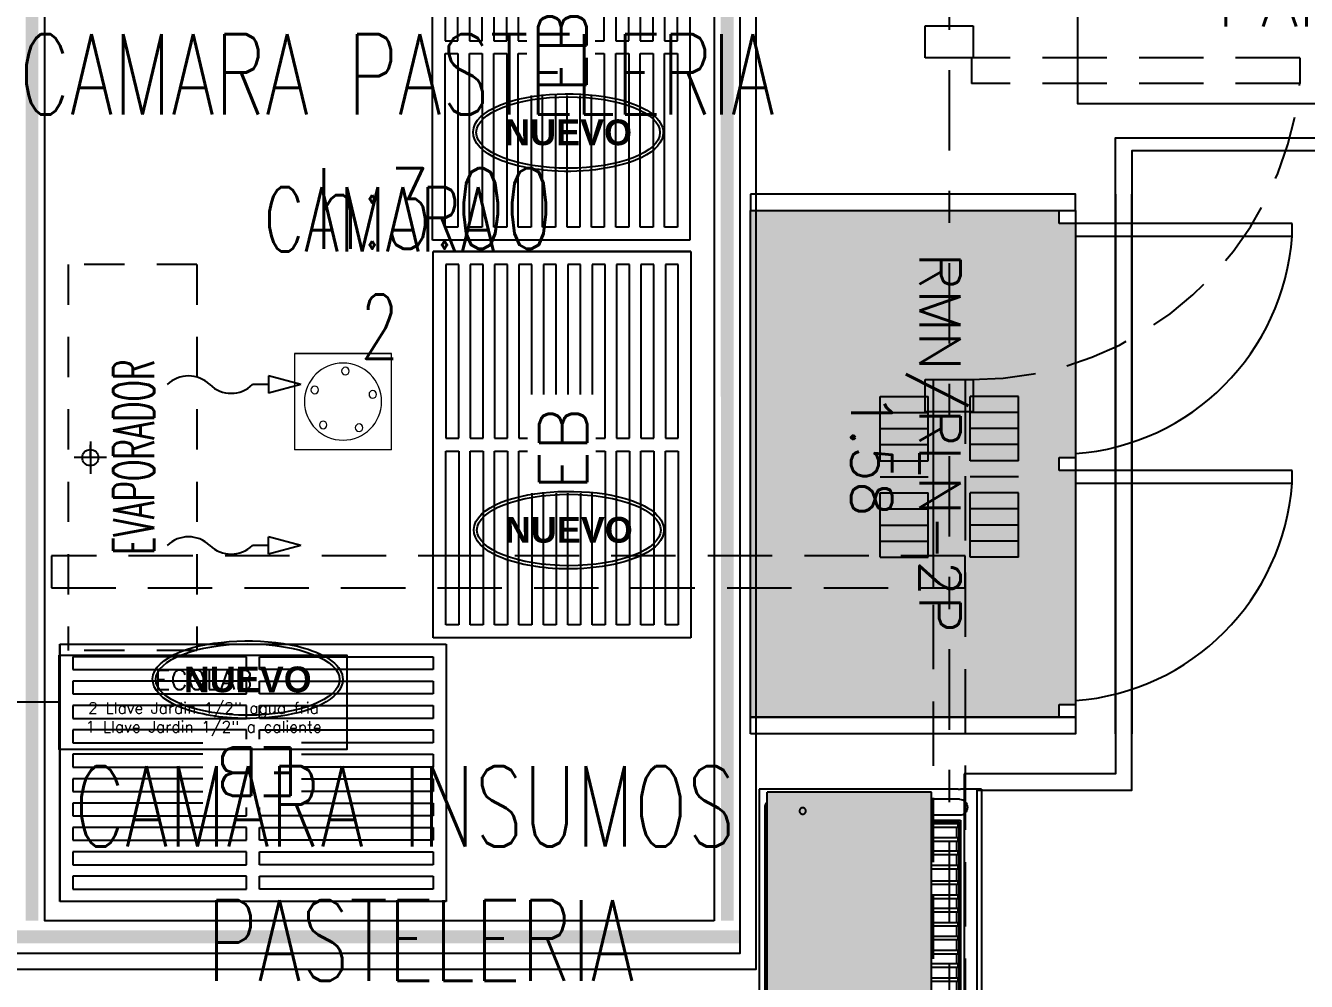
# Model space of a CAD drawing. Header units: millimetres. Extents: x 340 to 1003762, y 22 to 362022.
# Drawn here: x 385.281 to 389.261, y 84.684 to 87.655 of the extents above; entities that cross this region are included whole.
import ezdxf
from ezdxf.enums import TextEntityAlignment as Align
from ezdxf.xclip import XClip

# ---------------------------------------------------------------- set-up
doc = ezdxf.new("R2010")
doc.units = ezdxf.units.MM
doc.header["$XCLIPFRAME"] = 0
for name, pattern in [('LSBB_P_002 - PLANTA 1° NIVEL SALA DE VENTAS$0$000_ALTILLO PROPUESTA$0$HIDDEN', [0.375, 0.25, -0.125]), ('LSBB_P_002 - PLANTA 1° NIVEL SALA DE VENTAS$0$CONTINUOS', [0]), ('LSBB_P_002 - PLANTA 1° NIVEL SALA DE VENTAS$0$DASHDOT2', [0.5, 0.25, -0.125, 0, -0.125]), ('LSBB_P_002 - PLANTA 1° NIVEL SALA DE VENTAS$0$DASHED', [0.75, 0.5, -0.25]), ('LSBB_P_002 - PLANTA 1° NIVEL SALA DE VENTAS$0$HIDDEN', [0.375, 0.25, -0.125]), ('LSBB_P_002 - PLANTA 1° NIVEL SALA DE VENTAS$0$HIDDEN2', [0.1875, 0.125, -0.0625])]:
    doc.linetypes.add(name, pattern=pattern)
for name, color, linetype in [('LSBB_P_002 - PLANTA 1° NIVEL SALA DE VENTAS$0$1301_Sala de Venta$0$SALA DE VENTAS_DFSA', 1, 'Continuous'), ('LSBB_P_002 - PLANTA 1° NIVEL SALA DE VENTAS$0$A- TABIQUE TIPO SHAFT', 3, 'Continuous'), ('LSBB_P_002 - PLANTA 1° NIVEL SALA DE VENTAS$0$A-ACTIVOS NUEVOS', 20, 'Continuous'), ('LSBB_P_002 - PLANTA 1° NIVEL SALA DE VENTAS$0$A-DEMOLICIONES', 30, 'LSBB_P_002 - PLANTA 1° NIVEL SALA DE VENTAS$0$DASHED'), ('LSBB_P_002 - PLANTA 1° NIVEL SALA DE VENTAS$0$A-Equipamiento acero inox', 8, 'Continuous'), ('LSBB_P_002 - PLANTA 1° NIVEL SALA DE VENTAS$0$A-EVAPORADOR', 8, 'Continuous'), ('LSBB_P_002 - PLANTA 1° NIVEL SALA DE VENTAS$0$A-LAYOUT', 7, 'Continuous'), ('LSBB_P_002 - PLANTA 1° NIVEL SALA DE VENTAS$0$A-MOBILIARIO', 8, 'Continuous'), ('LSBB_P_002 - PLANTA 1° NIVEL SALA DE VENTAS$0$A-MUEBLES FRIO', 2, 'Continuous'), ('LSBB_P_002 - PLANTA 1° NIVEL SALA DE VENTAS$0$A-PANEL CAMARA NUEVO', 10, 'LSBB_P_002 - PLANTA 1° NIVEL SALA DE VENTAS$0$CONTINUOS'), ('LSBB_P_002 - PLANTA 1° NIVEL SALA DE VENTAS$0$A-PILETAS NUEVAS', 8, 'Continuous'), ('LSBB_P_002 - PLANTA 1° NIVEL SALA DE VENTAS$0$A-SALA DEFENSAS', 9, 'Continuous'), ('LSBB_P_002 - PLANTA 1° NIVEL SALA DE VENTAS$0$A-SALA-MUEB-ESPC', 1, 'Continuous'), ('LSBB_P_002 - PLANTA 1° NIVEL SALA DE VENTAS$0$A-SE CONSTRUYE RELLENO', 10, 'LSBB_P_002 - PLANTA 1° NIVEL SALA DE VENTAS$0$CONTINUOS'), ('LSBB_P_002 - PLANTA 1° NIVEL SALA DE VENTAS$0$A-Textos', 2, 'Continuous'), ('LSBB_P_002 - PLANTA 1° NIVEL SALA DE VENTAS$0$EJES', 8, 'LSBB_P_002 - PLANTA 1° NIVEL SALA DE VENTAS$0$DASHDOT2'), ('LSBB_P_002 - PLANTA 1° NIVEL SALA DE VENTAS$0$LLAVES ECOLAB', 90, 'Continuous'), ('XREF', 7, 'Continuous')]:
    doc.layers.add(name, color=color, linetype=linetype)
doc.layers.add('LSBB_P_002 - PLANTA 1° NIVEL SALA DE VENTAS$0$LAYOUT$0$A-SALA-HATCH-PANADERIA', color=7, linetype='Continuous', true_color=0x9e0000)
doc.styles.add('LSBB_P_002 - PLANTA 1° NIVEL SALA DE VENTAS$0$1301_Sala de Venta$0$ROMANS', font='romans.shx')
doc.styles.add('LSBB_P_002 - PLANTA 1° NIVEL SALA DE VENTAS$0$ARIAL', font='')
doc.styles.add('LSBB_P_002 - PLANTA 1° NIVEL SALA DE VENTAS$0$ROMANS', font='romans')
doc.styles.add('LSBB_P_002 - PLANTA 1° NIVEL SALA DE VENTAS$0$ROMANS20', font='ROMANS8.SHX', dxfattribs={"width": 0.9, "height": 2})
doc.styles.add('LSBB_P_002 - PLANTA 1° NIVEL SALA DE VENTAS$0$YUDICAD_ROMANS', font='romans.shx')
doc.styles.get('LSBB_P_002 - PLANTA 1° NIVEL SALA DE VENTAS$0$ARIAL').set_extended_font_data('Arial', bold=True)

# ---------------------------------------------------------------- blocks, each defined once
blk = doc.blocks.new('LSBB_P_002 - PLANTA 1° NIVEL SALA DE VENTAS$0$LLAVE ECOLAB')
at = {"layer": 'LSBB_P_002 - PLANTA 1° NIVEL SALA DE VENTAS$0$LLAVES ECOLAB', "color": 8}
blk.add_lwpolyline([(-1.5014, 0.5435), (-1.5014, 1.4369), (-1.2086, 1.4369), (-1.2086, 0.5435)], close=True, dxfattribs=at)
for points in [[(-1.355, 0.5435), (-1.355, 0.2948)], [(-1.355, 0.5107), (-1.355, 0.2948)]]:
    blk.add_lwpolyline(points, dxfattribs=at)
at = {"layer": 'LSBB_P_002 - PLANTA 1° NIVEL SALA DE VENTAS$0$LLAVES ECOLAB', "color": 8, "const_width": 0.035}
blk.add_lwpolyline([(-1.375, 0.2948, 1), (-1.335, 0.2948, 1)], format="xyb", close=True, dxfattribs=at)
blk.add_lwpolyline([(-1.375, 0.2948, 1), (-1.335, 0.2948, 1)], format="xyb", close=True, dxfattribs=at)
at = {"layer": 'LSBB_P_002 - PLANTA 1° NIVEL SALA DE VENTAS$0$A-MOBILIARIO', "ltscale": 0.25, "insert": (-1.3522, 0.9916), "char_height": 0.06, "width": 1.146377, "attachment_point": 5, "rotation": 90, "style": 'LSBB_P_002 - PLANTA 1° NIVEL SALA DE VENTAS$0$ROMANS'}
blk.add_mtext('\\A1;ECOLAB\\P{\\H0.58333x;2 Llave Jardin 1/2" agua fria\\P1 Llave Jardin 1/2" a caliente}', dxfattribs=at)
blk = doc.blocks.new('LSBB_P_002 - PLANTA 1° NIVEL SALA DE VENTAS$0$EB')
for p, q in [((120, 80), (0, 80)), ((0, 80), (0, 0)), ((120, 80), (120, 0)), ((120, 0), (120, 80)), ((58, 76.11), (4, 76.11)), ((4, 76.11), (4, 72.11)), ((58, 72.11), (58, 76.11)), ((62, 72.11), (62, 76.11)), ((62, 76.11), (116, 76.11)), ((116, 76.11), (116, 72.11)), ((4, 72.11), (58, 72.11)), ((116, 72.11), (62, 72.11)), ((58, 68.53), (4, 68.53)), ((4, 68.53), (4, 64.53)), ((58, 64.53), (58, 68.53)), ((62, 64.53), (62, 68.53)), ((62, 68.53), (116, 68.53)), ((116, 68.53), (116, 64.53)), ((4, 64.53), (58, 64.53)), ((116, 64.53), (62, 64.53)), ((58, 60.95), (4, 60.95)), ((4, 60.95), (4, 56.95)), ((58, 56.95), (58, 60.95)), ((62, 56.95), (62, 60.95)), ((62, 60.95), (116, 60.95)), ((116, 60.95), (116, 56.95)), ((4, 56.95), (58, 56.95)), ((116, 56.95), (62, 56.95)), ((58, 53.37), (4, 53.37)), ((4, 53.37), (4, 49.37)), ((58, 50.49), (58, 53.37)), ((62, 50.49), (62, 53.37)), ((62, 53.37), (116, 53.37)), ((116, 53.37), (116, 49.37)), ((4, 49.37), (44.92, 49.37)), ((116, 49.37), (75.57, 49.37)), ((44.92, 45.79), (4, 45.79)), ((4, 45.79), (4, 41.79)), ((75.57, 45.79), (116, 45.79)), ((116, 45.79), (116, 41.79)), ((4, 41.79), (44.92, 41.79)), ((116, 41.79), (75.57, 41.79)), ((44.92, 38.21), (4, 38.21)), ((4, 38.21), (4, 34.21)), ((75.57, 38.21), (116, 38.21)), ((116, 38.21), (116, 34.21)), ((4, 34.21), (44.92, 34.21)), ((116, 34.21), (75.57, 34.21)), ((44.92, 30.63), (4, 30.63)), ((4, 30.63), (4, 26.63)), ((58, 26.63), (58, 29.29)), ((62, 26.63), (62, 29.29)), ((75.57, 30.63), (116, 30.63)), ((116, 30.63), (116, 26.63)), ((4, 26.63), (58, 26.63)), ((116, 26.63), (62, 26.63)), ((58, 23.05), (4, 23.05)), ((4, 23.05), (4, 19.05)), ((58, 19.05), (58, 23.05)), ((62, 19.05), (62, 23.05)), ((62, 23.05), (116, 23.05)), ((116, 23.05), (116, 19.05)), ((4, 19.05), (58, 19.05)), ((116, 19.05), (62, 19.05)), ((58, 15.47), (4, 15.47)), ((4, 15.47), (4, 11.47)), ((58, 11.47), (58, 15.47)), ((62, 11.47), (62, 15.47)), ((62, 15.47), (116, 15.47)), ((116, 15.47), (116, 11.47)), ((4, 11.47), (58, 11.47)), ((116, 11.47), (62, 11.47)), ((58, 7.89), (4, 7.89)), ((4, 7.89), (4, 3.89)), ((58, 3.89), (58, 7.89)), ((62, 3.89), (62, 7.89)), ((62, 7.89), (116, 7.89)), ((116, 7.89), (116, 3.89)), ((0, 0), (120, 0)), ((4, 3.89), (58, 3.89)), ((116, 3.89), (62, 3.89))]:
    blk.add_line(p, q)
at = {"style": 'LSBB_P_002 - PLANTA 1° NIVEL SALA DE VENTAS$0$ROMANS', "text_generation_flag": 4}
blk.add_text('EB ', height=15, dxfattribs=at).set_placement((45.76, 47.87))
blk = doc.blocks.new('LSBB_P_002 - PLANTA 1° NIVEL SALA DE VENTAS$0$EVC5-302-22')
at = {"linetype": 'LSBB_P_002 - PLANTA 1° NIVEL SALA DE VENTAS$0$HIDDEN', "ltscale": 0.5}
for p, q in [((2.3, -0.1), (1.1, -0.1)), ((1.1, -0.5), (1.1, -0.1)), ((2.3, -0.5), (2.3, -0.1)), ((2.3, -0.5), (1.1, -0.5))]:
    blk.add_line(p, q, dxfattribs=at)
for p, q in [((1.7, -0.2188), (1.7, -0.1188)), ((1.75, -0.1688), (1.65, -0.1688)), ((1.7, -0.1688), (1.74, -0.1688)), ((1.4269, -0.7226), (1.4269, -0.6726)), ((1.9269, -0.7226), (1.9269, -0.6726)), ((1.4001, -0.7226), (1.4537, -0.7226)), ((1.4269, -0.8226), (1.4001, -0.7226)), ((1.4269, -0.8226), (1.4537, -0.7226)), ((1.9537, -0.7226), (1.9001, -0.7226)), ((1.9269, -0.8226), (1.9001, -0.7226)), ((1.9269, -0.8226), (1.9537, -0.7226))]:
    blk.add_line(p, q)
blk.add_circle((1.7, -0.1688), 0.025)
for centre, start, end in [((1.3584, -0.4738), 315.9581, 44.0419), ((1.8584, -0.4738), 315.9581, 44.0419), ((1.4954, -0.6063), 135.9581, 224.0419), ((1.9954, -0.6063), 135.9581, 224.0419)]:
    blk.add_arc(centre, 0.0953, start, end)
at = {"style": 'LSBB_P_002 - PLANTA 1° NIVEL SALA DE VENTAS$0$ROMANS20', "width": 0.55}
blk.add_text('EVAPORADOR', height=0.128, dxfattribs=at).set_placement((1.7009, -0.3034), align=Align.MIDDLE)
blk = doc.blocks.new('LSBB_P_002 - PLANTA 1° NIVEL SALA DE VENTAS$0$A$C69995B83')
at = {"linetype": 'Continuous', "lineweight": 20}
for p, q in [((0, 0), (-0.3, 0)), ((-0.3, 0), (-0.3, -0.3)), ((0, -0.3), (0, 0)), ((-0.3, -0.3), (0, -0.3))]:
    blk.add_line(p, q, dxfattribs=at)
at = {"linetype": 'Continuous', "lineweight": 20, "const_width": 0.00333}
blk.add_lwpolyline([(-0.3, -0.3), (-0.3, 0), (0, 0), (0, -0.3)], close=True, dxfattribs=at)
at = {"linetype": 'Continuous', "lineweight": 20}
for centre, radius in [((-0.15, -0.15), 0.1199), ((-0.1863, -0.062), 0.0117), ((-0.0775, -0.0883), 0.0117), ((-0.2449, -0.1573), 0.0117), ((-0.2449, -0.1573), 0.0117), ((-0.0689, -0.1999), 0.0117), ((-0.1724, -0.2425), 0.0117)]:
    blk.add_circle(centre, radius, dxfattribs=at)
blk = doc.blocks.new('LSBB_P_002 - PLANTA 1° NIVEL SALA DE VENTAS$0$LAYOUT$0$A$C38C873AD')
blk.add_hatch(color=256).paths.add_polyline_path([(1.2846, -0.6664), (1.2846, -0.1561), (0.009, -0.1561), (0.009, -0.6664)])
at = {"layer": 'LSBB_P_002 - PLANTA 1° NIVEL SALA DE VENTAS$0$A-SALA-MUEB-ESPC', "ltscale": 0.3}
for centre, start, end in [((0.0559, -0.0688), 0.001, 180.001), ((1.2377, -0.0688), 359.999, 179.999)]:
    blk.add_arc(centre, 0.0249, start, end, dxfattribs=at)
for points, degree in [([(1.2936, 0), (0.6468, 0), (0, 0)], 2), ([(0, 0), (0, -0.033), (0, -0.066)], 2), ([(1.2936, 0), (1.2936, -0.033), (1.2936, -0.066)], 2), ([(0, -0.0726), (0, -0.0693), (0, -0.066)], 2), ([(0, -0.0726), (0, -0.3821), (0, -0.6915)], 2), ([(0.031, -0.0688), (0.031, -0.1125), (0.031, -0.1561)], 2), ([(0.0808, -0.0688), (0.0808, -0.1125), (0.0808, -0.1561)], 2), ([(1.1979, -0.065), (0.6472, -0.065), (0.0964, -0.065)], 2), ([(0.0964, -0.065), (0.0964, -0.1105), (0.0964, -0.1561)], 2), ([(0.1014, -0.1561), (0.1014, -0.113), (0.1014, -0.0698)], 2), ([(0.1014, -0.0698), (0.6472, -0.0698), (1.193, -0.0698)], 2), ([(0.1014, -0.0773), (0.1096, -0.0773), (0.1178, -0.0773)], 2), ([(0.1178, -0.1561), (0.1178, -0.1148), (0.1178, -0.0736)], 2), ([(0.1277, -0.0736), (0.1277, -0.1148), (0.1277, -0.1561)], 2), ([(0.1277, -0.0773), (0.144, -0.0773), (0.1602, -0.0773)], 2), ([(0.1602, -0.1561), (0.1602, -0.1148), (0.1602, -0.0736)], 2), ([(0.1701, -0.0736), (0.1701, -0.1148), (0.1701, -0.1561)], 2), ([(0.1701, -0.0773), (0.1871, -0.0773), (0.2042, -0.0773)], 2), ([(0.2042, -0.1561), (0.2042, -0.1148), (0.2042, -0.0736)], 2), ([(0.2141, -0.0736), (0.2141, -0.1148), (0.2141, -0.1561)], 2), ([(0.2141, -0.0773), (0.2298, -0.0773), (0.2455, -0.0773)], 2), ([(0.2455, -0.1561), (0.2455, -0.1148), (0.2455, -0.0736)], 2), ([(0.2555, -0.0736), (0.2555, -0.1148), (0.2555, -0.1561)], 2), ([(0.2555, -0.0773), (0.2725, -0.0773), (0.2895, -0.0773)], 2), ([(0.2895, -0.1561), (0.2895, -0.1148), (0.2895, -0.0736)], 2), ([(0.2995, -0.0736), (0.2995, -0.1148), (0.2995, -0.1561)], 2), ([(0.2995, -0.0773), (0.3188, -0.0773), (0.3382, -0.0773)], 2), ([(0.3382, -0.1561), (0.3382, -0.1148), (0.3382, -0.0736)], 2), ([(0.3481, -0.0736), (0.3481, -0.1148), (0.3481, -0.1561)], 2), ([(0.3481, -0.0773), (0.3651, -0.0773), (0.3822, -0.0773)], 2), ([(0.3822, -0.1561), (0.3822, -0.1148), (0.3822, -0.0736)], 2), ([(0.3921, -0.0736), (0.3921, -0.1148), (0.3921, -0.1561)], 2), ([(0.3921, -0.0773), (0.4078, -0.0773), (0.4235, -0.0773)], 2), ([(0.4235, -0.1561), (0.4235, -0.1148), (0.4235, -0.0736)], 2), ([(0.4335, -0.0736), (0.4335, -0.1148), (0.4335, -0.1561)], 2), ([(0.4335, -0.0773), (0.4505, -0.0773), (0.4675, -0.0773)], 2), ([(0.4675, -0.1561), (0.4675, -0.1148), (0.4675, -0.0736)], 2), ([(0.4775, -0.0736), (0.4775, -0.1148), (0.4775, -0.1561)], 2), ([(0.4775, -0.0773), (0.4984, -0.0773), (0.5193, -0.0773)], 2), ([(0.5193, -0.1561), (0.5193, -0.1148), (0.5193, -0.0736)], 2), ([(0.5292, -0.0736), (0.5292, -0.1148), (0.5292, -0.1561)], 2), ([(0.5292, -0.0773), (0.5463, -0.0773), (0.5633, -0.0773)], 2), ([(0.5633, -0.1561), (0.5633, -0.1148), (0.5633, -0.0736)], 2), ([(0.5732, -0.0736), (0.5732, -0.1148), (0.5732, -0.1561)], 2), ([(0.5732, -0.0773), (0.589, -0.0773), (0.6047, -0.0773)], 2), ([(0.6047, -0.1561), (0.6047, -0.1148), (0.6047, -0.0736)], 2), ([(0.6146, -0.0736), (0.6146, -0.1148), (0.6146, -0.1561)], 2), ([(0.6146, -0.0773), (0.6316, -0.0773), (0.6487, -0.0773)], 2), ([(0.6487, -0.0736), (0.6487, -0.0731), (0.6508, -0.0723), (0.6565, -0.0723), (0.6586, -0.0731), (0.6586, -0.0736)], 3), ([(0.6487, -0.1561), (0.6487, -0.1148), (0.6487, -0.0736)], 2), ([(0.6586, -0.0736), (0.6586, -0.1148), (0.6586, -0.1561)], 2), ([(0.6586, -0.0773), (0.678, -0.0773), (0.6973, -0.0773)], 2), ([(0.6973, -0.1561), (0.6973, -0.1148), (0.6973, -0.0736)], 2), ([(0.7072, -0.0736), (0.7072, -0.1148), (0.7072, -0.1561)], 2), ([(0.7072, -0.0773), (0.7243, -0.0773), (0.7413, -0.0773)], 2), ([(0.7413, -0.1561), (0.7413, -0.1148), (0.7413, -0.0736)], 2), ([(0.7512, -0.0736), (0.7512, -0.1148), (0.7512, -0.1561)], 2), ([(0.7512, -0.0773), (0.767, -0.0773), (0.7827, -0.0773)], 2), ([(0.7827, -0.1561), (0.7827, -0.1148), (0.7827, -0.0736)], 2), ([(0.7926, -0.0736), (0.7926, -0.1148), (0.7926, -0.1561)], 2), ([(0.7926, -0.0773), (0.8096, -0.0773), (0.8267, -0.0773)], 2), ([(0.8267, -0.1561), (0.8267, -0.1148), (0.8267, -0.0736)], 2), ([(0.8366, -0.0736), (0.8366, -0.1148), (0.8366, -0.1561)], 2), ([(0.8366, -0.0773), (0.8528, -0.0773), (0.869, -0.0773)], 2), ([(0.869, -0.1561), (0.869, -0.1148), (0.869, -0.0736)], 2), ([(0.879, -0.0736), (0.879, -0.1148), (0.879, -0.1561)], 2), ([(0.879, -0.0773), (0.896, -0.0773), (0.913, -0.0773)], 2), ([(0.913, -0.1561), (0.913, -0.1148), (0.913, -0.0736)], 2), ([(0.923, -0.0736), (0.923, -0.1148), (0.923, -0.1561)], 2), ([(0.923, -0.0773), (0.9387, -0.0773), (0.9544, -0.0773)], 2), ([(0.9544, -0.1561), (0.9544, -0.1148), (0.9544, -0.0736)], 2), ([(0.9644, -0.0736), (0.9644, -0.1148), (0.9644, -0.1561)], 2), ([(0.9644, -0.0773), (0.9814, -0.0773), (0.9984, -0.0773)], 2), ([(0.9984, -0.1561), (0.9984, -0.1148), (0.9984, -0.0736)], 2), ([(1.0084, -0.0736), (1.0084, -0.1148), (1.0084, -0.1561)], 2), ([(1.0084, -0.0773), (1.0277, -0.0773), (1.047, -0.0773)], 2), ([(1.047, -0.1561), (1.047, -0.1148), (1.047, -0.0736)], 2), ([(1.057, -0.0736), (1.057, -0.1148), (1.057, -0.1561)], 2), ([(1.057, -0.0773), (1.074, -0.0773), (1.091, -0.0773)], 2), ([(1.091, -0.1561), (1.091, -0.1148), (1.091, -0.0736)], 2), ([(1.101, -0.0736), (1.101, -0.1148), (1.101, -0.1561)], 2), ([(1.101, -0.0773), (1.1167, -0.0773), (1.1324, -0.0773)], 2), ([(1.1324, -0.1561), (1.1324, -0.1148), (1.1324, -0.0736)], 2), ([(1.1424, -0.0736), (1.1424, -0.1148), (1.1424, -0.1561)], 2), ([(1.1424, -0.0773), (1.1594, -0.0773), (1.1764, -0.0773)], 2), ([(1.1764, -0.1561), (1.1764, -0.1148), (1.1764, -0.0736)], 2), ([(1.1864, -0.0736), (1.1864, -0.1148), (1.1864, -0.1561)], 2), ([(1.1864, -0.0773), (1.1897, -0.0773), (1.193, -0.0773)], 2), ([(1.193, -0.0698), (1.193, -0.113), (1.193, -0.1561)], 2), ([(1.1979, -0.1561), (1.1979, -0.1105), (1.1979, -0.065)], 2), ([(1.2128, -0.0688), (1.2128, -0.1125), (1.2128, -0.1561)], 2), ([(1.2626, -0.0688), (1.2626, -0.1125), (1.2626, -0.1561)], 2), ([(1.2936, -0.0726), (1.2936, -0.0693), (1.2936, -0.066)], 2), ([(1.2936, -0.0726), (1.2936, -0.3821), (1.2936, -0.6915)], 2), ([(0.009, -0.1561), (0.3164, -0.1561), (0.6391, -0.1561)], 2), ([(0.009, -0.1561), (0.009, -0.4112), (0.009, -0.6664)], 2), ([(0.6391, -0.1561), (0.9618, -0.1561), (1.2846, -0.1561)], 2), ([(1.2846, -0.1561), (1.2846, -0.4112), (1.2846, -0.6664)], 2), ([(0.009, -0.6664), (0.3164, -0.6664), (0.6391, -0.6664)], 2), ([(0.0505, -0.6721), (0.6419, -0.6721), (1.2334, -0.6721)], 2), ([(0.6391, -0.6664), (0.9618, -0.6664), (1.2846, -0.6664)], 2), ([(1.2936, -0.6915), (0.6468, -0.6915), (0, -0.6915)], 2)]:
    blk.add_open_spline(points, degree=degree, dxfattribs=at)
for points, weights, knots in [([(0.1178, -0.0736), (0.1178, -0.0723), (0.1228, -0.0723), (0.1277, -0.0723), (0.1277, -0.0736)], [1, 0.707106781187, 1, 0.707106781187, 1], [-0.785258, -0.785258, -0.785258, 0, 0, 0.785258, 0.785258, 0.785258]), ([(0.1602, -0.0736), (0.1602, -0.0723), (0.1651, -0.0723), (0.1701, -0.0723), (0.1701, -0.0736)], [1, 0.707106781187, 1, 0.707106781187, 1], [-0.785258, -0.785258, -0.785258, 0, 0, 0.785258, 0.785258, 0.785258]), ([(0.2042, -0.0736), (0.2042, -0.0723), (0.2091, -0.0723), (0.2141, -0.0723), (0.2141, -0.0736)], [1, 0.707106781187, 1, 0.707106781187, 1], [-0.785258, -0.785258, -0.785258, 0, 0, 0.785258, 0.785258, 0.785258]), ([(0.2455, -0.0736), (0.2455, -0.0723), (0.2505, -0.0723), (0.2555, -0.0723), (0.2555, -0.0736)], [1, 0.707106781187, 1, 0.707106781187, 1], [-0.785258, -0.785258, -0.785258, 0, 0, 0.785258, 0.785258, 0.785258]), ([(0.2895, -0.0736), (0.2895, -0.0723), (0.2945, -0.0723), (0.2995, -0.0723), (0.2995, -0.0736)], [1, 0.707106781187, 1, 0.707106781187, 1], [-0.785258, -0.785258, -0.785258, 0, 0, 0.785258, 0.785258, 0.785258]), ([(0.3382, -0.0736), (0.3382, -0.0723), (0.3431, -0.0723), (0.3481, -0.0723), (0.3481, -0.0736)], [1, 0.707106781187, 1, 0.707106781187, 1], [-0.785258, -0.785258, -0.785258, 0, 0, 0.785258, 0.785258, 0.785258]), ([(0.3822, -0.0736), (0.3822, -0.0723), (0.3871, -0.0723), (0.3921, -0.0723), (0.3921, -0.0736)], [1, 0.707106781187, 1, 0.707106781187, 1], [-0.785258, -0.785258, -0.785258, 0, 0, 0.785258, 0.785258, 0.785258]), ([(0.4235, -0.0736), (0.4235, -0.0723), (0.4285, -0.0723), (0.4335, -0.0723), (0.4335, -0.0736)], [1, 0.707106781187, 1, 0.707106781187, 1], [-0.785258, -0.785258, -0.785258, 0, 0, 0.785258, 0.785258, 0.785258]), ([(0.4675, -0.0736), (0.4675, -0.0723), (0.4725, -0.0723), (0.4775, -0.0723), (0.4775, -0.0736)], [1, 0.707106781187, 1, 0.707106781187, 1], [-0.785258, -0.785258, -0.785258, 0, 0, 0.785258, 0.785258, 0.785258]), ([(0.5193, -0.0736), (0.5193, -0.0723), (0.5243, -0.0723), (0.5292, -0.0723), (0.5292, -0.0736)], [1, 0.707106781187, 1, 0.707106781187, 1], [-0.785258, -0.785258, -0.785258, 0, 0, 0.785258, 0.785258, 0.785258]), ([(0.5633, -0.0736), (0.5633, -0.0723), (0.5683, -0.0723), (0.5732, -0.0723), (0.5732, -0.0736)], [1, 0.707106781187, 1, 0.707106781187, 1], [-0.785258, -0.785258, -0.785258, 0, 0, 0.785258, 0.785258, 0.785258]), ([(0.6047, -0.0736), (0.6047, -0.0723), (0.6096, -0.0723), (0.6146, -0.0723), (0.6146, -0.0736)], [1, 0.707106781187, 1, 0.707106781187, 1], [-0.785258, -0.785258, -0.785258, 0, 0, 0.785258, 0.785258, 0.785258]), ([(0.6973, -0.0736), (0.6973, -0.0723), (0.7023, -0.0723), (0.7072, -0.0723), (0.7072, -0.0736)], [1, 0.707106781187, 1, 0.707106781187, 1], [-0.785258, -0.785258, -0.785258, 0, 0, 0.785258, 0.785258, 0.785258]), ([(0.7413, -0.0736), (0.7413, -0.0723), (0.7463, -0.0723), (0.7512, -0.0723), (0.7512, -0.0736)], [1, 0.707106781187, 1, 0.707106781187, 1], [-0.785258, -0.785258, -0.785258, 0, 0, 0.785258, 0.785258, 0.785258]), ([(0.7827, -0.0736), (0.7827, -0.0723), (0.7876, -0.0723), (0.7926, -0.0723), (0.7926, -0.0736)], [1, 0.707106781187, 1, 0.707106781187, 1], [-0.785258, -0.785258, -0.785258, 0, 0, 0.785258, 0.785258, 0.785258]), ([(0.8267, -0.0736), (0.8267, -0.0723), (0.8316, -0.0723), (0.8366, -0.0723), (0.8366, -0.0736)], [1, 0.707106781187, 1, 0.707106781187, 1], [-0.785258, -0.785258, -0.785258, 0, 0, 0.785258, 0.785258, 0.785258]), ([(0.869, -0.0736), (0.869, -0.0723), (0.874, -0.0723), (0.879, -0.0723), (0.879, -0.0736)], [1, 0.707106781187, 1, 0.707106781187, 1], [-0.785258, -0.785258, -0.785258, 0, 0, 0.785258, 0.785258, 0.785258]), ([(0.913, -0.0736), (0.913, -0.0723), (0.918, -0.0723), (0.923, -0.0723), (0.923, -0.0736)], [1, 0.707106781187, 1, 0.707106781187, 1], [-0.785258, -0.785258, -0.785258, 0, 0, 0.785258, 0.785258, 0.785258]), ([(0.9544, -0.0736), (0.9544, -0.0723), (0.9594, -0.0723), (0.9644, -0.0723), (0.9644, -0.0736)], [1, 0.707106781187, 1, 0.707106781187, 1], [-0.785258, -0.785258, -0.785258, 0, 0, 0.785258, 0.785258, 0.785258]), ([(0.9984, -0.0736), (0.9984, -0.0723), (1.0034, -0.0723), (1.0084, -0.0723), (1.0084, -0.0736)], [1, 0.707106781187, 1, 0.707106781187, 1], [-0.785258, -0.785258, -0.785258, 0, 0, 0.785258, 0.785258, 0.785258]), ([(1.047, -0.0736), (1.047, -0.0723), (1.052, -0.0723), (1.057, -0.0723), (1.057, -0.0736)], [1, 0.707106781187, 1, 0.707106781187, 1], [-0.785258, -0.785258, -0.785258, 0, 0, 0.785258, 0.785258, 0.785258]), ([(1.091, -0.0736), (1.091, -0.0723), (1.096, -0.0723), (1.101, -0.0723), (1.101, -0.0736)], [1, 0.707106781187, 1, 0.707106781187, 1], [-0.785258, -0.785258, -0.785258, 0, 0, 0.785258, 0.785258, 0.785258]), ([(1.1324, -0.0736), (1.1324, -0.0723), (1.1374, -0.0723), (1.1424, -0.0723), (1.1424, -0.0736)], [1, 0.707106781187, 1, 0.707106781187, 1], [-0.785258, -0.785258, -0.785258, 0, 0, 0.785258, 0.785258, 0.785258]), ([(1.1764, -0.0736), (1.1764, -0.0723), (1.1814, -0.0723), (1.1864, -0.0723), (1.1864, -0.0736)], [1, 0.707106781187, 1, 0.707106781187, 1], [-0.785258, -0.785258, -0.785258, 0, 0, 0.785258, 0.785258, 0.785258]), ([(0.0772, -0.5558), (0.0772, -0.5658), (0.0673, -0.5658), (0.0573, -0.5658), (0.0573, -0.5558), (0.0573, -0.5459), (0.0673, -0.5459), (0.0772, -0.5459), (0.0772, -0.5558)], [1, 0.707106781187, 1, 0.707106781186, 1, 0.707106781187, 1, 0.707106781187, 1], [0, 0, 0, 1.570796, 1.570796, 3.141593, 3.141593, 4.712389, 4.712389, 6.283185, 6.283185, 6.283185]), ([(1.2164, -0.5558), (1.2164, -0.5658), (1.2263, -0.5658), (1.2363, -0.5658), (1.2363, -0.5558), (1.2363, -0.5459), (1.2263, -0.5459), (1.2164, -0.5459), (1.2164, -0.5558)], [1, 0.707106781187, 1, 0.707106781186, 1, 0.707106781187, 1, 0.707106781187, 1], [0, 0, 0, 1.570796, 1.570796, 3.141593, 3.141593, 4.712389, 4.712389, 6.283185, 6.283185, 6.283185])]:
    blk.add_rational_spline(points, weights, degree=2, knots=knots, dxfattribs=at)
for points, weights in [([(0.0605, -0.6722), (0.0486, -0.6744), (0.0395, -0.6664)], [1, 0.899292711341, 1]), ([(0.0611, -0.6721), (0.0609, -0.6721), (0.0608, -0.6721)], [1, 0.9999845685, 1]), ([(1.2325, -0.6721), (1.2327, -0.6721), (1.2328, -0.6721)], [1, 0.9999845685, 1]), ([(1.2331, -0.6722), (1.245, -0.6744), (1.2541, -0.6664)], [1, 0.899292711341, 1])]:
    blk.add_rational_spline(points, weights, degree=2, dxfattribs=at)
blk = doc.blocks.new('LSBB_P_002 - PLANTA 1° NIVEL SALA DE VENTAS$0$SVLY')
at = {"layer": 'LSBB_P_002 - PLANTA 1° NIVEL SALA DE VENTAS$0$LAYOUT$0$A-SALA-HATCH-PANADERIA'}
h = blk.add_hatch(color=256, dxfattribs=at)
h.dxf.hatch_style = 1
h.paths.add_polyline_path([(1003.8316, 301.8602), (1003.7816, 301.8602), (1003.7816, 301.9002), (1002.8216, 301.9002), (1002.8216, 300.3252), (1003.7816, 300.3252), (1003.7816, 300.3652), (1003.8316, 300.3652), (1003.8316, 301.0927), (1003.7816, 301.0927), (1003.7816, 301.1327), (1003.8316, 301.1327)])
h.paths.add_polyline_path([(1003.1029, 301.7769), (1003.1029, 300.4433), (1003.5312, 300.4433), (1003.5312, 301.7769)], flags=24)
at = {"layer": 'LSBB_P_002 - PLANTA 1° NIVEL SALA DE VENTAS$0$1301_Sala de Venta$0$SALA DE VENTAS_DFSA', "elevation": 0}
for points in [[(1003.9566, 300.2742), (1003.9566, 302.1262), (1007.3812, 302.1262)], [(1007.3821, 302.0862), (1004.0066, 302.0862), (1004.0066, 300.2742)], [(1003.9566, 301.9512), (1003.9566, 300.1492), (1003.4857, 300.1492)], [(1003.5257, 300.0992), (1004.0066, 300.0992), (1004.0066, 301.9512)]]:
    blk.add_lwpolyline(points, dxfattribs=at)
at = {"layer": 'LSBB_P_002 - PLANTA 1° NIVEL SALA DE VENTAS$0$A-MUEBLES FRIO'}
for p, q in [((1002.8216, 300.3252, 0), (1002.8216, 301.9002, 0)), ((1002.8216, 301.9002, 0), (1003.8316, 301.9002, 0)), ((1003.8316, 301.9002, 0), (1003.8316, 300.3252, 0)), ((1004.5048, 301.8602, 0), (1003.8316, 301.8602, 0)), ((1003.8316, 301.8602, 0), (1003.8316, 301.8202, 0)), ((1004.5048, 301.8202, 0), (1004.5048, 301.8602, 0)), ((1003.8316, 301.8202, 0), (1004.5048, 301.8202, 0)), ((1004.5048, 301.0927, 0), (1003.8316, 301.0927, 0)), ((1003.8316, 301.0927, 0), (1003.8316, 301.0527, 0)), ((1004.5048, 301.0527, 0), (1004.5048, 301.0927, 0)), ((1003.8316, 301.0527, 0), (1004.5048, 301.0527, 0)), ((1003.8316, 300.3252, 0), (1002.8216, 300.3252, 0))]:
    blk.add_line(p, q, dxfattribs=at)
at = {"layer": 'LSBB_P_002 - PLANTA 1° NIVEL SALA DE VENTAS$0$A-MUEBLES FRIO', "extrusion": (1e-16, -1.83697e-32, -1)}
for p, q in [((1003.7816, 301.8602, 0), (1003.7816, 301.9002, 0)), ((1003.7816, 301.9002, 0), (1003.8316, 301.9002, 0)), ((1003.8316, 301.9002, 0), (1003.8316, 301.8602, 0)), ((1003.8316, 301.8602, 0), (1003.7816, 301.8602, 0)), ((1003.7816, 301.0927, 0), (1003.7816, 301.1327, 0)), ((1003.7816, 301.1327, 0), (1003.8316, 301.1327, 0)), ((1003.8316, 301.1327, 0), (1003.8316, 301.0927, 0)), ((1003.8316, 301.0927, 0), (1003.7816, 301.0927, 0)), ((1003.7816, 300.3252, 0), (1003.7816, 300.3652, 0)), ((1003.7816, 300.3652, 0), (1003.8316, 300.3652, 0)), ((1003.8316, 300.3652, 0), (1003.8316, 300.3252, 0)), ((1003.8316, 300.3252, 0), (1003.7816, 300.3252, 0))]:
    blk.add_line(p, q, dxfattribs=at)
at = {"layer": 'LSBB_P_002 - PLANTA 1° NIVEL SALA DE VENTAS$0$A-MUEBLES FRIO', "linetype": 'Continuous', "extrusion": (1e-16, 4.82437e-32, -1), "elevation": 0, "flags": 128}
for points in [[(-1002.8216, 301.9512), (-1002.8216, 301.9002), (-1003.8316, 301.9002), (-1003.8316, 301.9512)], [(-1002.8216, 300.2742), (-1002.8216, 300.3252), (-1003.8316, 300.3252), (-1003.8316, 300.2742)]]:
    blk.add_lwpolyline(points, close=True, dxfattribs=at)
at = {"layer": 'LSBB_P_002 - PLANTA 1° NIVEL SALA DE VENTAS$0$A-MUEBLES FRIO'}
for centre in [(1003.777, 301.8723, 0), (1003.777, 301.1048, 0)]:
    blk.add_arc(centre, 0.7297, 274.2921, 355.8994, dxfattribs=at)
at = {"layer": 'LSBB_P_002 - PLANTA 1° NIVEL SALA DE VENTAS$0$A-SALA DEFENSAS', "color": 1, "elevation": 0}
for points in [[(1003.4857, 300.1492), (1003.4857, 298.7803), (997.6677, 298.7803)], [(1003.5257, 300.0992), (1003.5257, 298.7403), (997.6677, 298.7403)]]:
    blk.add_lwpolyline(points, dxfattribs=at)
at = {"layer": 'LSBB_P_002 - PLANTA 1° NIVEL SALA DE VENTAS$0$A-SALA-MUEB-ESPC', "elevation": 0}
blk.add_lwpolyline([(1005.8479, 302.9926), (1003.8379, 302.9926), (1003.8379, 302.2326), (1005.8479, 302.2326)], close=True, dxfattribs=at)
at = {"layer": 'LSBB_P_002 - PLANTA 1° NIVEL SALA DE VENTAS$0$LAYOUT$0$A-SALA-HATCH-PANADERIA', "xscale": -1, "rotation": 270}
blk.add_blockref('LSBB_P_002 - PLANTA 1° NIVEL SALA DE VENTAS$0$LAYOUT$0$A$C38C873AD', (1003.5401, 298.8078), dxfattribs=at)
at = {"layer": 'LSBB_P_002 - PLANTA 1° NIVEL SALA DE VENTAS$0$A-MUEBLES FRIO', "style": 'LSBB_P_002 - PLANTA 1° NIVEL SALA DE VENTAS$0$1301_Sala de Venta$0$ROMANS'}
for s, p in [('RMN/RLN-2P', (1003.3474, 301.7694, 0)), ('1.58', (1003.1348, 301.3319, 0))]:
    blk.add_text(s, height=0.12759, rotation=270, dxfattribs=at).set_placement(p)
at = {"layer": 'LSBB_P_002 - PLANTA 1° NIVEL SALA DE VENTAS$0$A-Textos', "linetype": 'LSBB_P_002 - PLANTA 1° NIVEL SALA DE VENTAS$0$HIDDEN2', "insert": (1004.8873, 302.8727, 0), "char_height": 0.15, "width": 3.335709, "attachment_point": 2, "style": 'LSBB_P_002 - PLANTA 1° NIVEL SALA DE VENTAS$0$YUDICAD_ROMANS'}
blk.add_mtext('MUEBLE \\PPAN BUFFET', dxfattribs=at)
blk = doc.blocks.new('LSBB_P_002 - PLANTA 1° NIVEL SALA DE VENTAS$0$DEMOL')
at = {"layer": 'LSBB_P_002 - PLANTA 1° NIVEL SALA DE VENTAS$0$A-DEMOLICIONES', "linetype": 'LSBB_P_002 - PLANTA 1° NIVEL SALA DE VENTAS$0$000_ALTILLO PROPUESTA$0$HIDDEN', "ltscale": 0.8}
for p, q in [((1003.3647, 302.3748), (1003.3647, 302.4748)), ((1003.3647, 302.4748), (1003.5143, 302.4748)), ((1003.5143, 302.4748), (1003.5143, 302.3748)), ((1003.5143, 302.3748), (1003.3647, 302.3748)), ((1003.5093, 302.3748), (1003.5093, 302.2948)), ((1004.5294, 302.3748), (1003.5093, 302.3748)), ((1004.5294, 302.3748), (1004.5294, 302.2948)), ((1004.5294, 302.2948), (1003.5093, 302.2948)), ((1003.3647, 301.2748), (1003.3647, 301.3748)), ((1003.3647, 301.3748), (1003.5143, 301.3748)), ((1003.3895, 301.3752, 2), (1003.3895, 300.7275)), ((1003.4895, 301.3752, 2), (1003.4895, 298.5009)), ((1003.5143, 301.3748), (1003.5143, 301.2748)), ((1003.2245, 300.8227, 2), (1003.2245, 301.3227, 2)), ((1003.2245, 301.3227, 2), (1003.3745, 301.3227, 2)), ((1003.3745, 300.8227, 2), (1003.3745, 301.3227, 2)), ((1003.5045, 300.8227, 2), (1003.5045, 301.3227, 2)), ((1003.6545, 301.3227, 2), (1003.5045, 301.3227, 2)), ((1003.6545, 300.8227, 2), (1003.6545, 301.3227, 2)), ((1003.2245, 301.2727, 2), (1003.3745, 301.2727, 2)), ((1003.5143, 301.2748), (1003.3647, 301.2748)), ((1003.3895, 301.2748), (1003.3895, 298.5009)), ((1003.6545, 301.2727, 2), (1003.5045, 301.2727, 2)), ((1003.2245, 301.2227, 2), (1003.3745, 301.2227, 2)), ((1003.6545, 301.2227, 2), (1003.5045, 301.2227, 2)), ((1003.2245, 301.1727, 2), (1003.3745, 301.1727, 2)), ((1003.6545, 301.1727, 2), (1003.5045, 301.1727, 2)), ((1003.2245, 301.1227, 2), (1003.3745, 301.1227, 2)), ((1003.6545, 301.1227, 2), (1003.5045, 301.1227, 2)), ((1003.2245, 301.0727, 2), (1003.3745, 301.0727, 2)), ((1003.6545, 301.0727, 2), (1003.5045, 301.0727, 2)), ((1003.2245, 301.0227, 2), (1003.3745, 301.0227, 2)), ((1003.6545, 301.0227, 2), (1003.5045, 301.0227, 2)), ((1003.2245, 300.9727, 2), (1003.3745, 300.9727, 2)), ((1003.6545, 300.9727, 2), (1003.5045, 300.9727, 2)), ((1003.2245, 300.9227, 2), (1003.3745, 300.9227, 2)), ((1003.6545, 300.9227, 2), (1003.5045, 300.9227, 2)), ((1003.2245, 300.8727, 2), (1003.3745, 300.8727, 2)), ((1003.6545, 300.8727, 2), (1003.5045, 300.8727, 2)), ((1003.4895, 300.8275, 2), (1000.6495, 300.8275, 2)), ((1000.6495, 300.8275, 2), (1000.6495, 300.7275, 2)), ((1003.2245, 300.8227, 2), (1003.3745, 300.8227, 2)), ((1003.4895, 300.7275, 2), (1003.4895, 300.8275, 2)), ((1003.6545, 300.8227, 2), (1003.5045, 300.8227, 2)), ((1000.6495, 300.7275, 2), (1003.4895, 300.7275, 2))]:
    blk.add_line(p, q, dxfattribs=at)
blk.add_arc((1003.5123, 302.3971), 1.0222, 269.828, 354.2605, dxfattribs=at)
at = {"layer": 'LSBB_P_002 - PLANTA 1° NIVEL SALA DE VENTAS$0$A-DEMOLICIONES', "linetype": 'LSBB_P_002 - PLANTA 1° NIVEL SALA DE VENTAS$0$000_ALTILLO PROPUESTA$0$HIDDEN', "ltscale": 0.8, "style": 'LSBB_P_002 - PLANTA 1° NIVEL SALA DE VENTAS$0$ROMANS', "width": 0.7}
for s, p in [('CAMARA PASTELERIA', (1000.5497, 302.1983, 0)), ('h:3.00', (1001.4664, 301.7816, 0)), ('CAMARA INSUMOS', (1000.7206, 299.9233, 0)), ('PASTELERIA', (1001.1331, 299.5066, 0))]:
    blk.add_text(s, height=0.25, dxfattribs=at).set_placement(p)
blk = doc.blocks.new('LSBB_P_002 - PLANTA 1° NIVEL SALA DE VENTAS', base_point=(223.5696, 14.2202))
at = {"layer": 'LSBB_P_002 - PLANTA 1° NIVEL SALA DE VENTAS$0$A- TABIQUE TIPO SHAFT'}
blk.add_lwpolyline([(797.5971, 298.5203), (797.6471, 298.5203), (797.6471, 299.5427), (797.6471, 299.5427), (802.7895, 299.5427), (802.8395, 299.5427), (802.8395, 303.023)], dxfattribs=at)
at = {"layer": 'LSBB_P_002 - PLANTA 1° NIVEL SALA DE VENTAS$0$A-ACTIVOS NUEVOS'}
for centre in [(802.2553, 302.1427), (802.2575, 300.9073, 2), (801.2597, 300.4425)]:
    blk.add_ellipse(centre, major_axis=(0.2855, 0), ratio=0.388575, dxfattribs=at)
for points in [[(802.5508, 302.1427), (802.5508, 302.1638), (802.5381, 302.1836), (802.496, 302.2165), (802.4661, 302.2303), (802.3246, 302.2719), (802.166, 302.2699), (802.01, 302.2175), (801.9711, 302.1907), (801.9526, 302.1238), (801.9776, 302.0904), (802.0673, 302.044), (802.1335, 302.0284), (802.3077, 302.0165), (802.4183, 302.0326), (802.5251, 302.0855), (802.5508, 302.1125), (802.5508, 302.1427)], [(802.553, 300.9073, 2), (802.553, 300.9284, 2), (802.5403, 300.9482, 2), (802.4982, 300.9811, 2), (802.4684, 300.9949, 2), (802.3268, 301.0365, 2), (802.1683, 301.0345, 2), (802.0122, 300.9821, 2), (801.9733, 300.9553, 2), (801.9548, 300.8884, 2), (801.9799, 300.855, 2), (802.0696, 300.8086, 2), (802.1357, 300.793, 2), (802.3099, 300.7811, 2), (802.4206, 300.7972, 2), (802.5273, 300.8501, 2), (802.553, 300.8771, 2), (802.553, 300.9073, 2)], [(801.5551, 300.4425), (801.5551, 300.4635), (801.5424, 300.4834), (801.5003, 300.5163), (801.4705, 300.5301), (801.3289, 300.5716), (801.1704, 300.5697), (801.0143, 300.5173), (800.9754, 300.4905), (800.9569, 300.4235), (800.982, 300.3902), (801.0717, 300.3438), (801.1379, 300.3282), (801.312, 300.3162), (801.4227, 300.3323), (801.5294, 300.3853), (801.5551, 300.4122), (801.5551, 300.4425)]]:
    blk.add_open_spline(points, degree=3, knots=[0, 0, 0, 0, 0.461791, 0.461791, 0.923583, 0.923583, 2.283227, 2.283227, 3.034626, 3.034626, 3.786024, 3.786024, 4.537423, 4.537423, 5.618495, 5.618495, 6.283185, 6.283185, 6.283185, 6.283185], dxfattribs=at)
at = {"layer": 'LSBB_P_002 - PLANTA 1° NIVEL SALA DE VENTAS$0$A-PANEL CAMARA NUEVO'}
for points in [[(802.7895, 299.6927), (802.7895, 303.123), (801.8295, 303.123), (801.8295, 303.023), (802.7095, 303.023)], [(802.7095, 303.023), (802.7095, 299.6927)]]:
    blk.add_lwpolyline(points, dxfattribs=at)
at = {"layer": 'LSBB_P_002 - PLANTA 1° NIVEL SALA DE VENTAS$0$A-PANEL CAMARA NUEVO', "elevation": 2}
for points in [[(802.7095, 299.6927), (800.6295, 299.6927), (800.6295, 303.043)], [(797.5972, 299.5927), (802.7895, 299.5927), (802.7895, 299.6927), (802.7895, 299.6927)]]:
    blk.add_lwpolyline(points, dxfattribs=at)
at = {"layer": 'LSBB_P_002 - PLANTA 1° NIVEL SALA DE VENTAS$0$A-SE CONSTRUYE RELLENO', "const_width": 0.04, "elevation": 2}
for points in [[(800.5895, 299.6927), (800.5895, 303.043)], [(802.7895, 299.6427), (797.5267, 299.6427)]]:
    blk.add_lwpolyline(points, dxfattribs=at)
at = {"layer": 'LSBB_P_002 - PLANTA 1° NIVEL SALA DE VENTAS$0$A-SE CONSTRUYE RELLENO', "const_width": 0.04}
blk.add_lwpolyline([(802.7502, 299.6927), (802.7502, 299.6927), (802.7495, 303.023)], dxfattribs=at)
at = {"layer": 'LSBB_P_002 - PLANTA 1° NIVEL SALA DE VENTAS$0$EJES'}
blk.add_line((803.4395, 309.5368), (803.4395, 242.5191), dxfattribs=at)
at = {"layer": 'LSBB_P_002 - PLANTA 1° NIVEL SALA DE VENTAS$0$A-DEMOLICIONES'}
blk.add_blockref('LSBB_P_002 - PLANTA 1° NIVEL SALA DE VENTAS$0$DEMOL', (-200, 0), dxfattribs=at)
at = {"layer": 'LSBB_P_002 - PLANTA 1° NIVEL SALA DE VENTAS$0$A-Equipamiento acero inox', "xscale": -0.01, "yscale": 0.01, "zscale": 0.01, "rotation": 270.0000000000001}
for p in [(801.834, 301.8081), (801.8363, 300.5727, 2)]:
    blk.add_blockref('LSBB_P_002 - PLANTA 1° NIVEL SALA DE VENTAS$0$EB', p, dxfattribs=at)
at = {"layer": 'LSBB_P_002 - PLANTA 1° NIVEL SALA DE VENTAS$0$A-Equipamiento acero inox', "xscale": -0.01, "yscale": 0.01, "zscale": 0.01}
blk.add_blockref('LSBB_P_002 - PLANTA 1° NIVEL SALA DE VENTAS$0$EB', (801.8763, 299.7524), dxfattribs=at)
at = {"layer": 'LSBB_P_002 - PLANTA 1° NIVEL SALA DE VENTAS$0$A-EVAPORADOR', "rotation": 90}
blk.add_blockref('LSBB_P_002 - PLANTA 1° NIVEL SALA DE VENTAS$0$EVC5-302-22', (800.6018, 299.4324), dxfattribs=at)
at = {"layer": 'LSBB_P_002 - PLANTA 1° NIVEL SALA DE VENTAS$0$A-LAYOUT', "color": 1}
blk.add_blockref('LSBB_P_002 - PLANTA 1° NIVEL SALA DE VENTAS$0$SVLY', (-200, 0), dxfattribs=at)
at = {"layer": 'LSBB_P_002 - PLANTA 1° NIVEL SALA DE VENTAS$0$A-PILETAS NUEVAS', "xscale": -1, "rotation": 90}
blk.add_blockref('LSBB_P_002 - PLANTA 1° NIVEL SALA DE VENTAS$0$A$C69995B83', (801.4058, 301.1564), dxfattribs=at)
at = {"layer": 'LSBB_P_002 - PLANTA 1° NIVEL SALA DE VENTAS$0$LLAVES ECOLAB', "rotation": 270}
blk.add_blockref('LSBB_P_002 - PLANTA 1° NIVEL SALA DE VENTAS$0$LLAVE ECOLAB', (800.1306, 299.0169), dxfattribs=at)
at = {"layer": 'LSBB_P_002 - PLANTA 1° NIVEL SALA DE VENTAS$0$A-ACTIVOS NUEVOS', "char_height": 0.08, "attachment_point": 5, "style": 'LSBB_P_002 - PLANTA 1° NIVEL SALA DE VENTAS$0$ARIAL'}
for insert in [(802.2553, 302.1427), (802.2575, 300.9073, 2), (801.2597, 300.4425)]:
    blk.add_mtext_dynamic_manual_height_columns('NUEVO', width=0.536552, gutter_width=0.7, heights=[0], dxfattribs=dict(at, insert=insert))
at = {"layer": 'LSBB_P_002 - PLANTA 1° NIVEL SALA DE VENTAS$0$A-Textos', "insert": (801.6696, 301.973), "char_height": 0.2, "width": 3.652653, "attachment_point": 2, "style": 'LSBB_P_002 - PLANTA 1° NIVEL SALA DE VENTAS$0$ROMANS'}
blk.add_mtext('{\\W0.7;CAMARA \\P2}', dxfattribs=at)

msp = doc.modelspace()

# ---------------------------------------------------------------- block references
at = {"layer": 'XREF'}
ref = msp.add_blockref('LSBB_P_002 - PLANTA 1° NIVEL SALA DE VENTAS', (-191.719, -200.5998), dxfattribs=at)
XClip(ref).set_block_clipping_path([(755.454857474, 236.6800249606), (887.3150098981, 333.6713636781)])

doc.saveas('drawing.dxf')
